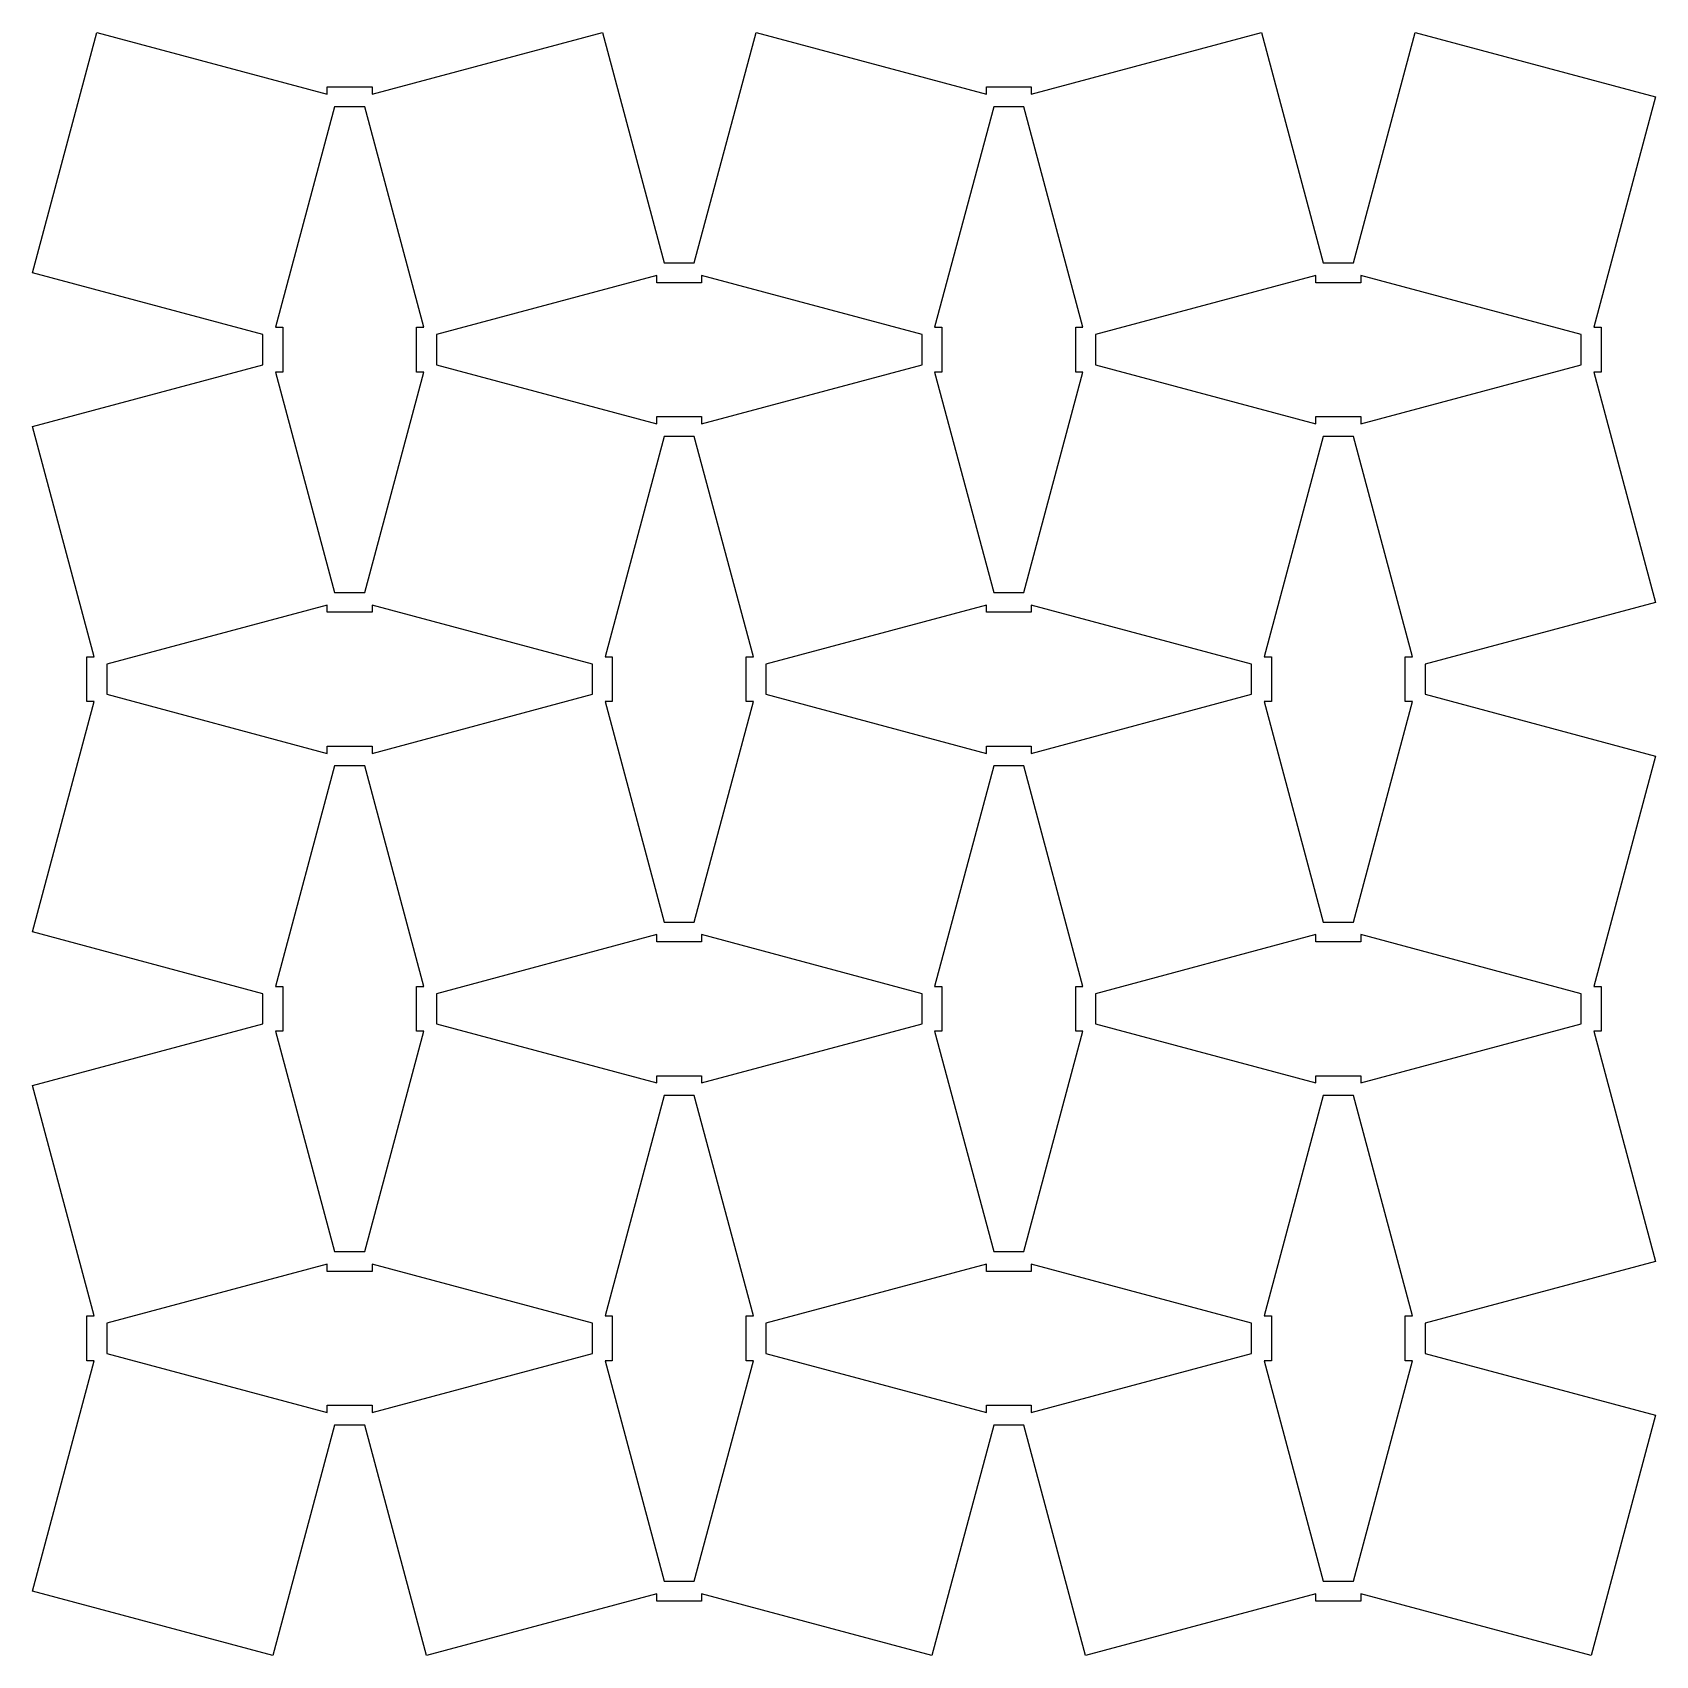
# Model space of a CAD drawing. Extents: x -32.6 to 32.6, y -32.6 to 32.6.
import ezdxf

# ---------------------------------------------------------------- set-up
doc = ezdxf.new("R2010")
doc.units = 0

msp = doc.modelspace()

# ---------------------------------------------------------------- linework, layer by layer
at = {"layer": 'LATTICE'}
for p, q in [((-32.618622, 22.959364), (-30.030431, 32.618622)), ((-30.030431, 32.618622), (-20.771173, 30.137611)), ((-18.971173, 30.137611), (-9.711915, 32.618622)), ((-9.711915, 32.618622), (-7.230904, 23.359364)), ((-6.016545, 23.359364), (-3.535534, 32.618622)), ((-3.535534, 32.618622), (5.723724, 30.137611)), ((7.523724, 30.137611), (16.782983, 32.618622)), ((16.782983, 32.618622), (19.263993, 23.359364)), ((20.478353, 23.359364), (22.959364, 32.618622)), ((22.959364, 32.618622), (32.618622, 30.030431)), ((-20.771173, 30.137611), (-20.771173, 30.430431)), ((-20.771173, 30.430431), (-18.971173, 30.430431)), ((-18.971173, 30.430431), (-18.971173, 30.137611)), ((5.723724, 30.137611), (5.723724, 30.430431)), ((5.723724, 30.430431), (7.523724, 30.430431)), ((7.523724, 30.430431), (7.523724, 30.137611)), ((32.618622, 30.030431), (30.137611, 20.771173)), ((-20.478353, 29.630431), (-22.852184, 20.771173)), ((-19.263993, 29.630431), (-20.478353, 29.630431)), ((-16.890162, 20.771173), (-19.263993, 29.630431)), ((6.016545, 29.630431), (3.642714, 20.771173)), ((7.230904, 29.630431), (6.016545, 29.630431)), ((9.604735, 20.771173), (7.230904, 29.630431)), ((-23.359364, 20.478353), (-32.618622, 22.959364)), ((-7.523724, 22.852184), (-16.382983, 20.478353)), ((-7.523724, 22.559364), (-7.523724, 22.852184)), ((-7.230904, 23.359364), (-6.016545, 23.359364)), ((3.135534, 20.478353), (-5.723724, 22.852184)), ((-5.723724, 22.852184), (-5.723724, 22.559364)), ((18.971173, 22.852184), (10.111915, 20.478353)), ((18.971173, 22.559364), (18.971173, 22.852184)), ((19.263993, 23.359364), (20.478353, 23.359364)), ((29.630431, 20.478353), (20.771173, 22.852184)), ((20.771173, 22.852184), (20.771173, 22.559364)), ((-5.723724, 22.559364), (-7.523724, 22.559364)), ((20.771173, 22.559364), (18.971173, 22.559364)), ((-23.359364, 19.263993), (-23.359364, 20.478353)), ((-22.852184, 20.771173), (-22.559364, 20.771173)), ((-22.559364, 20.771173), (-22.559364, 18.971173)), ((-17.182983, 18.971173), (-17.182983, 20.771173)), ((-17.182983, 20.771173), (-16.890162, 20.771173)), ((-16.382983, 20.478353), (-16.382983, 19.263993)), ((3.135534, 19.263993), (3.135534, 20.478353)), ((3.642714, 20.771173), (3.935534, 20.771173)), ((3.935534, 20.771173), (3.935534, 18.971173)), ((9.311915, 18.971173), (9.311915, 20.771173)), ((9.311915, 20.771173), (9.604735, 20.771173)), ((10.111915, 20.478353), (10.111915, 19.263993)), ((29.630431, 19.263993), (29.630431, 20.478353)), ((30.137611, 20.771173), (30.430431, 20.771173)), ((30.430431, 20.771173), (30.430431, 18.971173)), ((-32.618622, 16.782983), (-23.359364, 19.263993)), ((-22.559364, 18.971173), (-22.852184, 18.971173)), ((-22.852184, 18.971173), (-20.478353, 10.111915)), ((-19.263993, 10.111915), (-16.890162, 18.971173)), ((-16.890162, 18.971173), (-17.182983, 18.971173)), ((-16.382983, 19.263993), (-7.523724, 16.890162)), ((-5.723724, 16.890162), (3.135534, 19.263993)), ((3.935534, 18.971173), (3.642714, 18.971173)), ((3.642714, 18.971173), (6.016545, 10.111915)), ((7.230904, 10.111915), (9.604735, 18.971173)), ((9.604735, 18.971173), (9.311915, 18.971173)), ((10.111915, 19.263993), (18.971173, 16.890162)), ((20.771173, 16.890162), (29.630431, 19.263993)), ((30.430431, 18.971173), (30.137611, 18.971173)), ((30.137611, 18.971173), (32.618622, 9.711915)), ((-7.523724, 17.182983), (-5.723724, 17.182983)), ((-7.523724, 16.890162), (-7.523724, 17.182983)), ((-5.723724, 17.182983), (-5.723724, 16.890162)), ((18.971173, 17.182983), (20.771173, 17.182983)), ((18.971173, 16.890162), (18.971173, 17.182983)), ((20.771173, 17.182983), (20.771173, 16.890162)), ((-30.137611, 7.523724), (-32.618622, 16.782983)), ((-7.230904, 16.382983), (-9.604735, 7.523724)), ((-6.016545, 16.382983), (-7.230904, 16.382983)), ((-3.642714, 7.523724), (-6.016545, 16.382983)), ((19.263993, 16.382983), (16.890162, 7.523724)), ((20.478353, 16.382983), (19.263993, 16.382983)), ((22.852184, 7.523724), (20.478353, 16.382983)), ((-20.478353, 10.111915), (-19.263993, 10.111915)), ((6.016545, 10.111915), (7.230904, 10.111915)), ((-20.771173, 9.604735), (-29.630431, 7.230904)), ((-20.771173, 9.311915), (-20.771173, 9.604735)), ((-18.971173, 9.311915), (-20.771173, 9.311915)), ((-10.111915, 7.230904), (-18.971173, 9.604735)), ((-18.971173, 9.604735), (-18.971173, 9.311915)), ((5.723724, 9.604735), (-3.135534, 7.230904)), ((5.723724, 9.311915), (5.723724, 9.604735)), ((7.523724, 9.311915), (5.723724, 9.311915)), ((16.382983, 7.230904), (7.523724, 9.604735)), ((7.523724, 9.604735), (7.523724, 9.311915)), ((32.618622, 9.711915), (23.359364, 7.230904)), ((-30.430431, 5.723724), (-30.430431, 7.523724)), ((-30.430431, 7.523724), (-30.137611, 7.523724)), ((-29.630431, 7.230904), (-29.630431, 6.016545)), ((-10.111915, 6.016545), (-10.111915, 7.230904)), ((-9.604735, 7.523724), (-9.311915, 7.523724)), ((-9.311915, 7.523724), (-9.311915, 5.723724)), ((-3.935534, 5.723724), (-3.935534, 7.523724)), ((-3.935534, 7.523724), (-3.642714, 7.523724)), ((-3.135534, 7.230904), (-3.135534, 6.016545)), ((16.382983, 6.016545), (16.382983, 7.230904)), ((16.890162, 7.523724), (17.182983, 7.523724)), ((17.182983, 7.523724), (17.182983, 5.723724)), ((22.559364, 5.723724), (22.559364, 7.523724)), ((22.559364, 7.523724), (22.852184, 7.523724)), ((23.359364, 7.230904), (23.359364, 6.016545)), ((-29.630431, 6.016545), (-20.771173, 3.642714)), ((-18.971173, 3.642714), (-10.111915, 6.016545)), ((-3.135534, 6.016545), (5.723724, 3.642714)), ((7.523724, 3.642714), (16.382983, 6.016545)), ((23.359364, 6.016545), (32.618622, 3.535534)), ((-32.618622, -3.535534), (-30.137611, 5.723724)), ((-30.137611, 5.723724), (-30.430431, 5.723724)), ((-9.311915, 5.723724), (-9.604735, 5.723724)), ((-9.604735, 5.723724), (-7.230904, -3.135534)), ((-6.016545, -3.135534), (-3.642714, 5.723724)), ((-3.642714, 5.723724), (-3.935534, 5.723724)), ((17.182983, 5.723724), (16.890162, 5.723724)), ((16.890162, 5.723724), (19.263993, -3.135534)), ((20.478353, -3.135534), (22.852184, 5.723724)), ((22.852184, 5.723724), (22.559364, 5.723724)), ((-20.771173, 3.935534), (-18.971173, 3.935534)), ((-20.771173, 3.642714), (-20.771173, 3.935534)), ((-18.971173, 3.935534), (-18.971173, 3.642714)), ((5.723724, 3.935534), (7.523724, 3.935534)), ((5.723724, 3.642714), (5.723724, 3.935534)), ((7.523724, 3.935534), (7.523724, 3.642714)), ((32.618622, 3.535534), (30.137611, -5.723724)), ((-20.478353, 3.135534), (-22.852184, -5.723724)), ((-19.263993, 3.135534), (-20.478353, 3.135534)), ((-16.890162, -5.723724), (-19.263993, 3.135534)), ((6.016545, 3.135534), (3.642714, -5.723724)), ((7.230904, 3.135534), (6.016545, 3.135534)), ((9.604735, -5.723724), (7.230904, 3.135534)), ((-7.230904, -3.135534), (-6.016545, -3.135534)), ((19.263993, -3.135534), (20.478353, -3.135534)), ((-23.359364, -6.016545), (-32.618622, -3.535534)), ((-7.523724, -3.642714), (-16.382983, -6.016545)), ((-7.523724, -3.935534), (-7.523724, -3.642714)), ((3.135534, -6.016545), (-5.723724, -3.642714)), ((-5.723724, -3.642714), (-5.723724, -3.935534)), ((18.971173, -3.642714), (10.111915, -6.016545)), ((18.971173, -3.935534), (18.971173, -3.642714)), ((29.630431, -6.016545), (20.771173, -3.642714)), ((20.771173, -3.642714), (20.771173, -3.935534)), ((-5.723724, -3.935534), (-7.523724, -3.935534)), ((20.771173, -3.935534), (18.971173, -3.935534)), ((-22.852184, -5.723724), (-22.559364, -5.723724)), ((-22.559364, -5.723724), (-22.559364, -7.523724)), ((-17.182983, -7.523724), (-17.182983, -5.723724)), ((-17.182983, -5.723724), (-16.890162, -5.723724)), ((3.642714, -5.723724), (3.935534, -5.723724)), ((3.935534, -5.723724), (3.935534, -7.523724)), ((9.311915, -7.523724), (9.311915, -5.723724)), ((9.311915, -5.723724), (9.604735, -5.723724)), ((30.137611, -5.723724), (30.430431, -5.723724)), ((30.430431, -5.723724), (30.430431, -7.523724)), ((-23.359364, -7.230904), (-23.359364, -6.016545)), ((-16.382983, -6.016545), (-16.382983, -7.230904)), ((3.135534, -7.230904), (3.135534, -6.016545)), ((10.111915, -6.016545), (10.111915, -7.230904)), ((29.630431, -7.230904), (29.630431, -6.016545)), ((-32.618622, -9.711915), (-23.359364, -7.230904)), ((-22.559364, -7.523724), (-22.852184, -7.523724)), ((-22.852184, -7.523724), (-20.478353, -16.382983)), ((-19.263993, -16.382983), (-16.890162, -7.523724)), ((-16.890162, -7.523724), (-17.182983, -7.523724)), ((-16.382983, -7.230904), (-7.523724, -9.604735)), ((-5.723724, -9.604735), (3.135534, -7.230904)), ((3.935534, -7.523724), (3.642714, -7.523724)), ((3.642714, -7.523724), (6.016545, -16.382983)), ((7.230904, -16.382983), (9.604735, -7.523724)), ((9.604735, -7.523724), (9.311915, -7.523724)), ((10.111915, -7.230904), (18.971173, -9.604735)), ((20.771173, -9.604735), (29.630431, -7.230904)), ((30.430431, -7.523724), (30.137611, -7.523724)), ((30.137611, -7.523724), (32.618622, -16.782983)), ((-30.137611, -18.971173), (-32.618622, -9.711915)), ((-7.523724, -9.311915), (-5.723724, -9.311915)), ((-7.523724, -9.604735), (-7.523724, -9.311915)), ((-5.723724, -9.311915), (-5.723724, -9.604735)), ((18.971173, -9.311915), (20.771173, -9.311915)), ((18.971173, -9.604735), (18.971173, -9.311915)), ((20.771173, -9.311915), (20.771173, -9.604735)), ((-7.230904, -10.111915), (-9.604735, -18.971173)), ((-6.016545, -10.111915), (-7.230904, -10.111915)), ((-3.642714, -18.971173), (-6.016545, -10.111915)), ((19.263993, -10.111915), (16.890162, -18.971173)), ((20.478353, -10.111915), (19.263993, -10.111915)), ((22.852184, -18.971173), (20.478353, -10.111915)), ((-20.771173, -16.890162), (-29.630431, -19.263993)), ((-20.771173, -17.182983), (-20.771173, -16.890162)), ((-20.478353, -16.382983), (-19.263993, -16.382983)), ((-10.111915, -19.263993), (-18.971173, -16.890162)), ((-18.971173, -16.890162), (-18.971173, -17.182983)), ((5.723724, -16.890162), (-3.135534, -19.263993)), ((5.723724, -17.182983), (5.723724, -16.890162)), ((6.016545, -16.382983), (7.230904, -16.382983)), ((16.382983, -19.263993), (7.523724, -16.890162)), ((7.523724, -16.890162), (7.523724, -17.182983)), ((32.618622, -16.782983), (23.359364, -19.263993)), ((-18.971173, -17.182983), (-20.771173, -17.182983)), ((7.523724, -17.182983), (5.723724, -17.182983)), ((-30.430431, -20.771173), (-30.430431, -18.971173)), ((-30.430431, -18.971173), (-30.137611, -18.971173)), ((-29.630431, -19.263993), (-29.630431, -20.478353)), ((-10.111915, -20.478353), (-10.111915, -19.263993)), ((-9.604735, -18.971173), (-9.311915, -18.971173)), ((-9.311915, -18.971173), (-9.311915, -20.771173)), ((-3.935534, -20.771173), (-3.935534, -18.971173)), ((-3.935534, -18.971173), (-3.642714, -18.971173)), ((-3.135534, -19.263993), (-3.135534, -20.478353)), ((16.382983, -20.478353), (16.382983, -19.263993)), ((16.890162, -18.971173), (17.182983, -18.971173)), ((17.182983, -18.971173), (17.182983, -20.771173)), ((22.559364, -20.771173), (22.559364, -18.971173)), ((22.559364, -18.971173), (22.852184, -18.971173)), ((23.359364, -19.263993), (23.359364, -20.478353)), ((-32.618622, -30.030431), (-30.137611, -20.771173)), ((-30.137611, -20.771173), (-30.430431, -20.771173)), ((-29.630431, -20.478353), (-20.771173, -22.852184)), ((-18.971173, -22.852184), (-10.111915, -20.478353)), ((-9.311915, -20.771173), (-9.604735, -20.771173)), ((-9.604735, -20.771173), (-7.230904, -29.630431)), ((-6.016545, -29.630431), (-3.642714, -20.771173)), ((-3.642714, -20.771173), (-3.935534, -20.771173)), ((-3.135534, -20.478353), (5.723724, -22.852184)), ((7.523724, -22.852184), (16.382983, -20.478353)), ((17.182983, -20.771173), (16.890162, -20.771173)), ((16.890162, -20.771173), (19.263993, -29.630431)), ((20.478353, -29.630431), (22.852184, -20.771173)), ((22.852184, -20.771173), (22.559364, -20.771173)), ((23.359364, -20.478353), (32.618622, -22.959364)), ((-20.771173, -22.559364), (-18.971173, -22.559364)), ((-20.771173, -22.852184), (-20.771173, -22.559364)), ((-18.971173, -22.559364), (-18.971173, -22.852184)), ((5.723724, -22.559364), (7.523724, -22.559364)), ((5.723724, -22.852184), (5.723724, -22.559364)), ((7.523724, -22.559364), (7.523724, -22.852184)), ((-20.478353, -23.359364), (-22.959364, -32.618622)), ((-19.263993, -23.359364), (-20.478353, -23.359364)), ((-16.782983, -32.618622), (-19.263993, -23.359364)), ((6.016545, -23.359364), (3.535534, -32.618622)), ((7.230904, -23.359364), (6.016545, -23.359364)), ((9.711915, -32.618622), (7.230904, -23.359364)), ((32.618622, -22.959364), (30.030431, -32.618622)), ((-7.230904, -29.630431), (-6.016545, -29.630431)), ((19.263993, -29.630431), (20.478353, -29.630431)), ((-22.959364, -32.618622), (-32.618622, -30.030431)), ((-7.523724, -30.137611), (-16.782983, -32.618622)), ((-7.523724, -30.430431), (-7.523724, -30.137611)), ((-5.723724, -30.430431), (-7.523724, -30.430431)), ((3.535534, -32.618622), (-5.723724, -30.137611)), ((-5.723724, -30.137611), (-5.723724, -30.430431)), ((18.971173, -30.137611), (9.711915, -32.618622)), ((18.971173, -30.430431), (18.971173, -30.137611)), ((20.771173, -30.430431), (18.971173, -30.430431)), ((30.030431, -32.618622), (20.771173, -30.137611)), ((20.771173, -30.137611), (20.771173, -30.430431))]:
    msp.add_line(p, q, dxfattribs=at)

doc.saveas('drawing.dxf')
